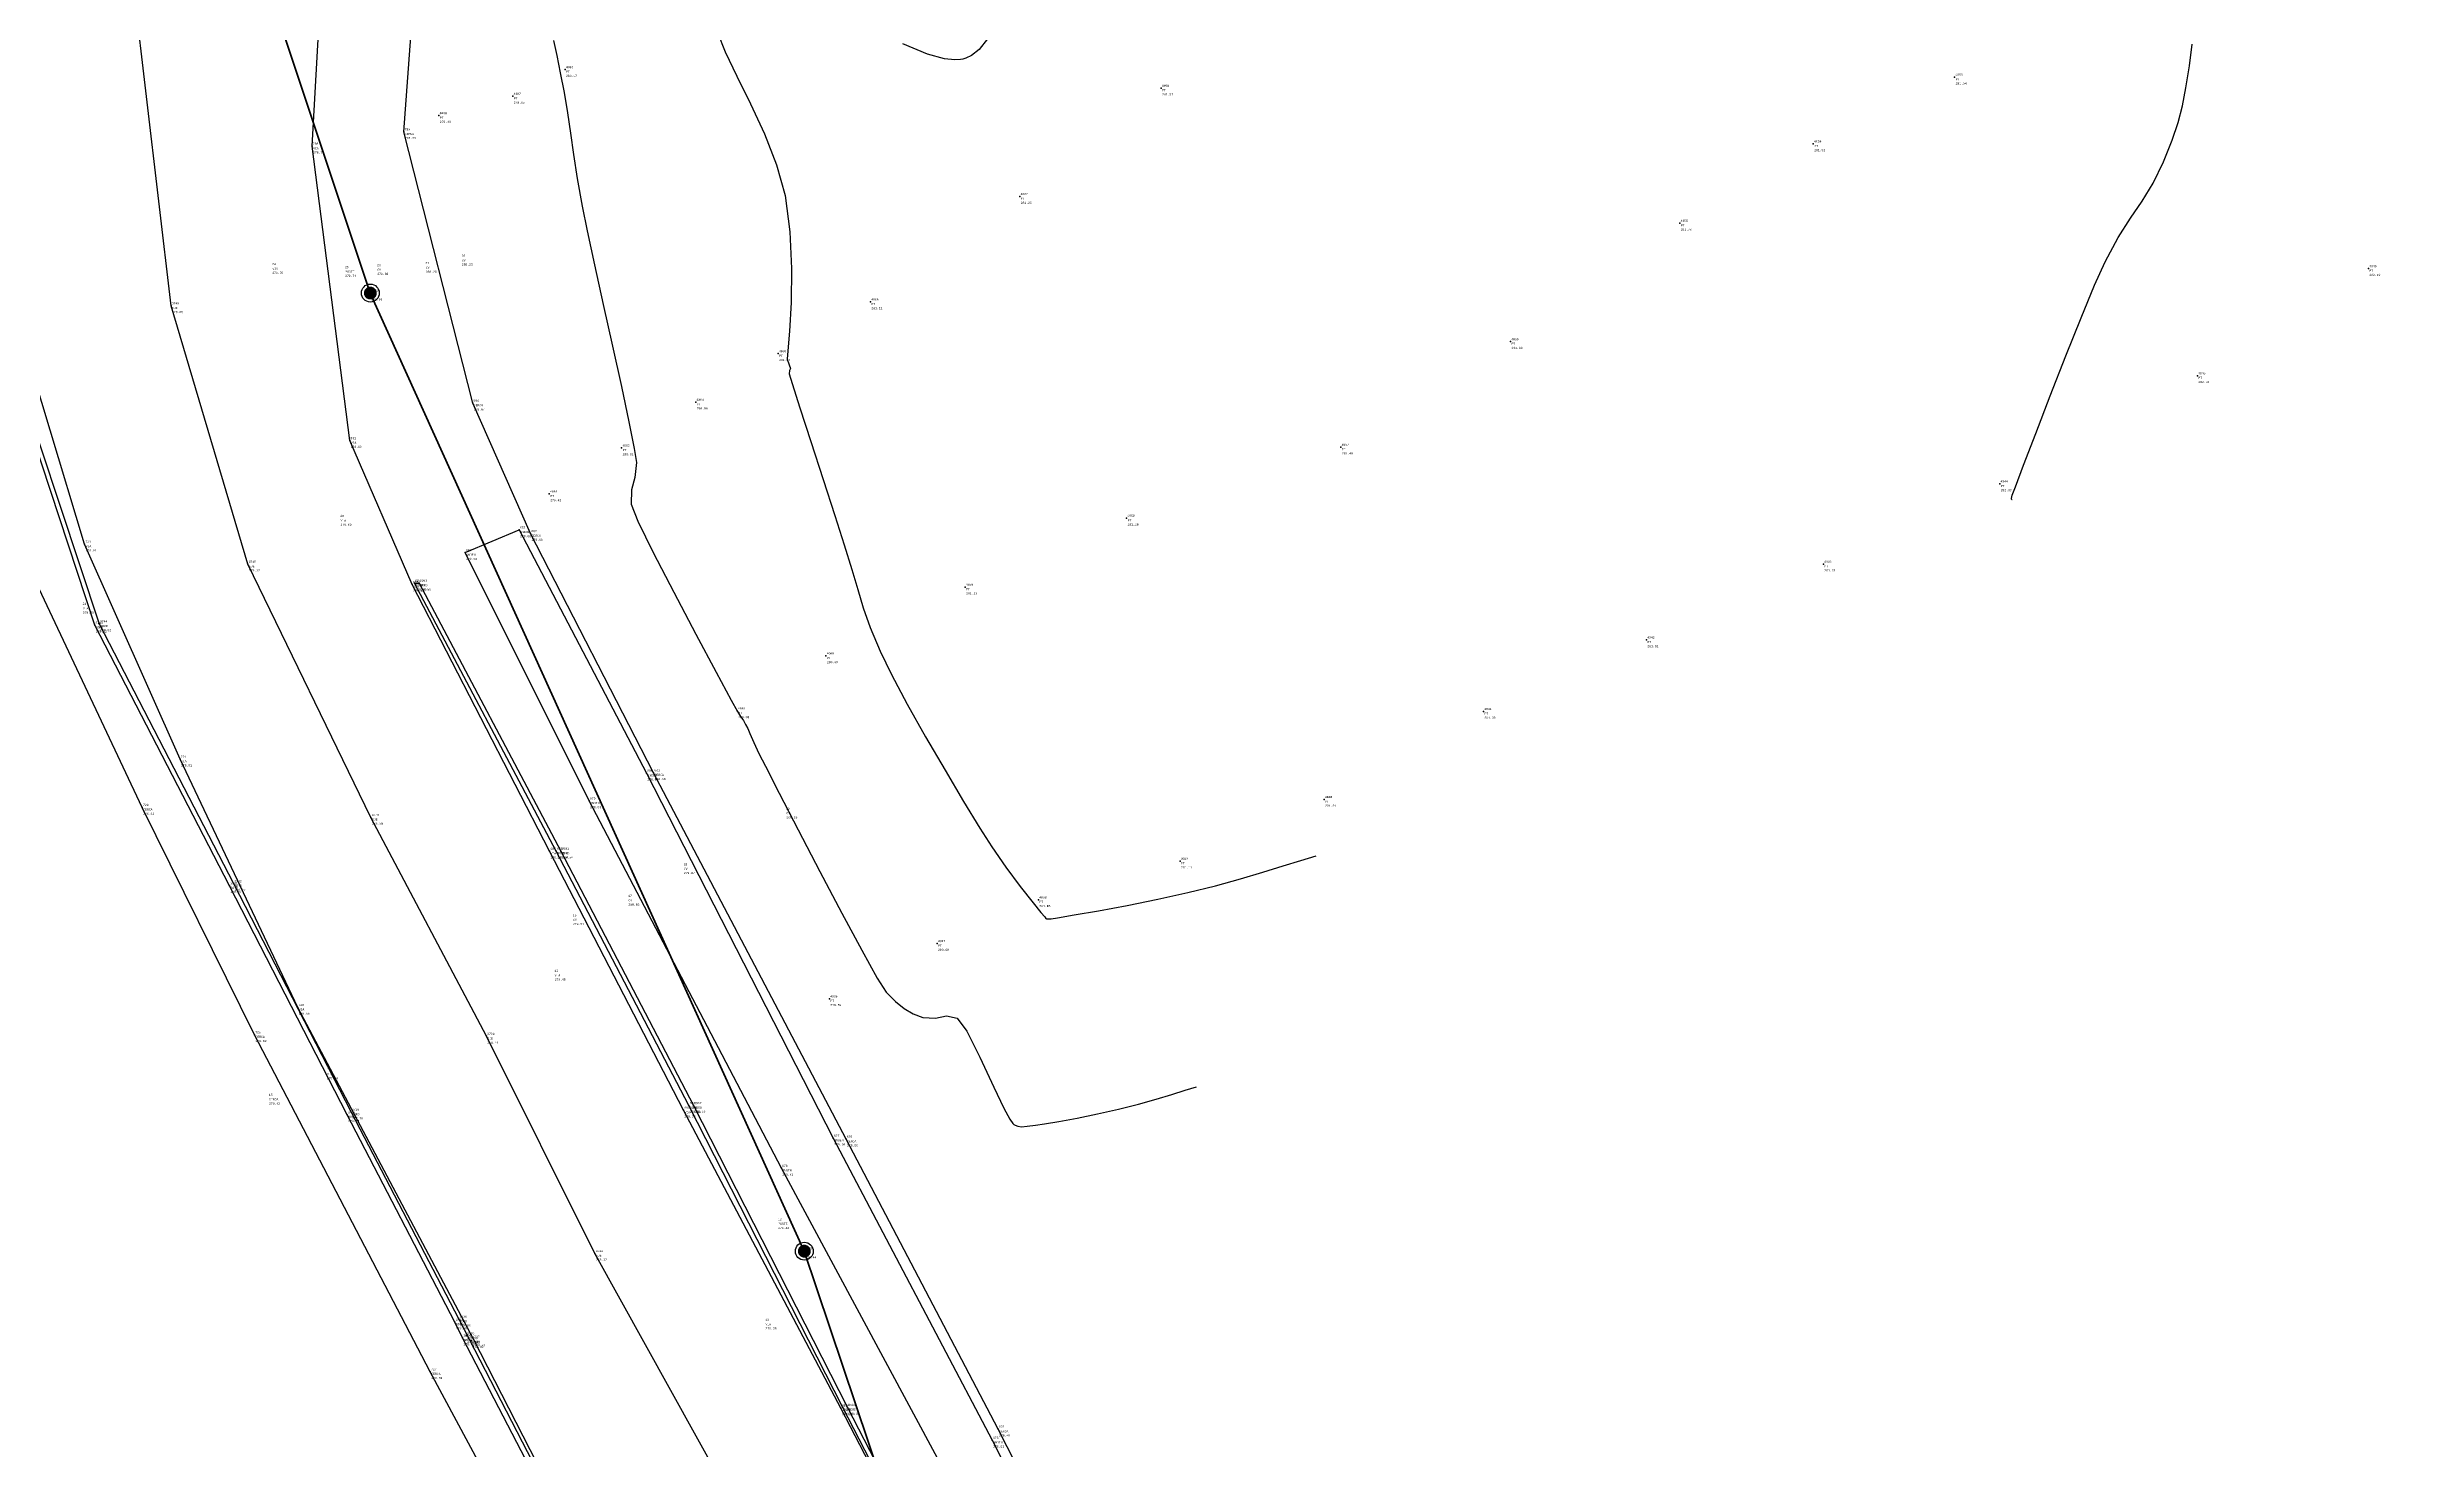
# Model space of a CAD drawing. Header units: metres. Extents: x 5050628 to 5051715, y 2427226 to 2427693.
# Drawn here: x 5050943.1 to 5050999, y 2427443.6 to 2427476.7 of the extents above; entities that cross this region are included whole.
import ezdxf
from ezdxf.enums import TextEntityAlignment as Align

# ---------------------------------------------------------------- set-up
doc = ezdxf.new("R2010")
doc.units = ezdxf.units.M
for name, color, linetype in [('1. Eje Vía', 7, 'Continuous'), ('Alcantarilla', 253, 'Continuous'), ('Anden', 252, 'Continuous'), ('Bordillo', 252, 'Continuous'), ('C-TOPO-MINR-N', 11, 'Continuous'), ('Cerca', 90, 'FENCELINE2'), ('CVL_PUNTO', 2, 'Continuous'), ('CVL_PUNTO_COR', 2, 'Continuous'), ('CVL_PUNTO_NUM', 2, 'Continuous'), ('POSTE', 2, 'Continuous'), ('Vía', 40, 'Continuous')]:
    doc.layers.add(name, color=color, linetype=linetype)
doc.layers.add('Linea del alumbrado', color=2, linetype='Continuous', lineweight=100)
doc.styles.add('MONOTXT4', font='monotxt4.shx')
doc.linetypes.add('FENCELINE2', pattern='A,0.25,-0.1,[132,ltypeshp.shx,S=0.1,R=0,X=-0.1,Y=0],-0.1,1', length=1.45)

# ---------------------------------------------------------------- blocks, each defined once
blk = doc.blocks.new('Poste alumbrado publico')
at = {"layer": 'POSTE', "true_color": 0xf8d731}
h = blk.add_hatch(color=40, dxfattribs=at)
edge = h.paths.add_edge_path()
edge.add_arc((839096.774, 1362011.373), 0.154, -10.5638, 349.4362)
at = {"layer": 'POSTE', "color": 30}
blk.add_circle((839096.774, 1362011.373, 258.514), 0.211, dxfattribs=at)

msp = doc.modelspace()

# ---------------------------------------------------------------- linework, layer by layer
at = {"layer": '1. Eje Vía', "elevation": 280.286, "flags": 128}
msp.add_lwpolyline([(5050950.74, 2427410.171), (5050955.333, 2427410.771), (5050958.981, 2427410.265), (5050961.345, 2427414.479), (5050964.199, 2427420.399), (5050965.069, 2427425.625), (5050964.49, 2427431.643), (5050961.943, 2427437.567), (5050956.01, 2427448.275), (5050953.449, 2427453.4), (5050950.725, 2427458.568), (5050947.822, 2427464.546), (5050946.008, 2427470.643), (5050945.141, 2427478.061)], dxfattribs=at)
at = {"layer": 'Anden', "elevation": 278.688, "flags": 128}
msp.add_lwpolyline([(5050964.094, 2427443.44), (5050960.407, 2427450.285), (5050955.874, 2427458.957), (5050952.949, 2427464.817), (5050954.219, 2427465.354), (5050957.224, 2427459.611), (5050961.632, 2427450.997), (5050965.382, 2427443.865), (5050968.302, 2427438.092)], dxfattribs=at)
at = {"layer": 'Bordillo'}
for points in [[(5050947.553, 2427413.557, 278.375), (5050947.553, 2427413.663, 278.375), (5050951.515, 2427414.79, 278.503), (5050955.149, 2427415.196, 278.612), (5050956.996, 2427415.781, 278.68), (5050958.214, 2427416.791, 278.753), (5050959.43, 2427419.31, 278.751), (5050961.137, 2427424.03, 278.765), (5050961.385, 2427426.943, 278.769), (5050961.167, 2427429.318, 278.795), (5050960.587, 2427431.404, 278.791), (5050957.156, 2427438.051, 278.889), (5050952.885, 2427446.281, 278.956), (5050952.707, 2427446.655, 279.151), (5050950.166, 2427451.549, 279.255), (5050947.388, 2427456.955, 279.333), (5050944.209, 2427463.103, 279.391), (5050941.902, 2427470.083, 279.443)], [(5050942.01, 2427470.091, 279.448), (5050944.313, 2427463.136, 279.385), (5050947.483, 2427457.004, 279.338), (5050950.255, 2427451.612, 279.251), (5050952.796, 2427446.726, 279.153), (5050957.27, 2427438.051, 278.889), (5050960.689, 2427431.404, 278.791), (5050961.269, 2427429.318, 278.795), (5050961.495, 2427426.943, 278.769), (5050961.235, 2427424.03, 278.765), (5050959.542, 2427419.31, 278.751), (5050958.318, 2427416.791, 278.753), (5050956.996, 2427415.674, 278.68), (5050955.149, 2427415.077, 278.612), (5050951.515, 2427414.679, 278.503), (5050947.553, 2427413.557, 278.375)], [(5050951.751, 2427464.1, 279.06), (5050951.861, 2427464.1, 279.06), (5050955.208, 2427457.774, 279.011), (5050958.333, 2427451.766, 278.953), (5050961.971, 2427444.642, 278.916), (5050965.471, 2427437.851, 278.896), (5050968.522, 2427430.277, 278.867), (5050968.844, 2427426.909, 278.898), (5050968.378, 2427422.767, 278.865), (5050967.802, 2427420.887, 278.868), (5050966.638, 2427417.818, 278.834), (5050965.82, 2427415.457, 278.836), (5050965.414, 2427413.866, 278.816), (5050965.871, 2427411.863, 278.847), (5050967.383, 2427409.913, 278.88)], [(5050967.26, 2427409.913, 278.88), (5050965.745, 2427411.863, 278.847), (5050965.296, 2427413.866, 278.816), (5050965.696, 2427415.457, 278.836), (5050966.513, 2427417.818, 278.834), (5050967.682, 2427420.887, 278.868), (5050968.26, 2427422.767, 278.865), (5050968.727, 2427426.909, 278.898), (5050968.411, 2427430.277, 278.867), (5050965.358, 2427437.851, 278.896), (5050961.856, 2427444.642, 278.916), (5050958.225, 2427451.766, 278.953), (5050955.098, 2427457.774, 279.011), (5050951.751, 2427464.1, 279.06)]]:
    msp.add_polyline3d(points, dxfattribs=at)
at = {"layer": 'C-TOPO-MINR-N', "color": 32, "linetype": 'Continuous', "lineweight": -3}
for points in [[(5050955.032, 2427476.909, 280.966), (5050955.109, 2427476.549, 280.966), (5050955.192, 2427476.143, 280.966), (5050955.28, 2427475.679, 280.966), (5050955.361, 2427475.196, 280.966), (5050955.432, 2427474.718, 280.966), (5050955.505, 2427474.214, 280.966), (5050955.593, 2427473.65, 280.966), (5050955.707, 2427472.995, 280.966), (5050955.824, 2427472.413, 280.966), (5050955.997, 2427471.61, 280.966), (5050956.204, 2427470.673, 280.966), (5050956.422, 2427469.687, 280.966), (5050956.632, 2427468.735, 280.966), (5050956.81, 2427467.904, 280.966), (5050956.935, 2427467.278, 280.966), (5050956.987, 2427466.943, 280.966), (5050956.947, 2427466.587, 280.966), (5050956.868, 2427466.302, 280.966), (5050956.865, 2427465.96, 280.966), (5050957.024, 2427465.562, 280.966), (5050957.386, 2427464.821, 280.966), (5050957.868, 2427463.882, 280.966), (5050958.389, 2427462.891, 280.966), (5050958.868, 2427461.994, 280.966), (5050959.222, 2427461.336, 280.966), (5050959.371, 2427461.064, 280.966), (5050959.445, 2427460.953, 280.966), (5050959.512, 2427460.856, 280.966), (5050959.565, 2427460.762, 280.966), (5050959.614, 2427460.666, 280.966), (5050959.667, 2427460.546, 280.966), (5050959.76, 2427460.332, 280.966), (5050959.878, 2427460.078, 280.966), (5050960.031, 2427459.776, 280.966), (5050960.358, 2427459.138, 280.966), (5050960.804, 2427458.273, 280.966), (5050961.314, 2427457.294, 280.966), (5050961.832, 2427456.31, 280.966), (5050962.303, 2427455.434, 280.966), (5050962.671, 2427454.776, 280.966), (5050962.882, 2427454.446, 280.966), (5050963.099, 2427454.223, 280.966), (5050963.306, 2427454.056, 280.966), (5050963.517, 2427453.934, 280.966), (5050963.748, 2427453.843, 280.966), (5050964.044, 2427453.829, 280.966), (5050964.302, 2427453.883, 280.966), (5050964.556, 2427453.832, 280.966), (5050964.78, 2427453.519, 280.966), (5050965.091, 2427452.908, 280.966), (5050965.423, 2427452.203, 280.966), (5050965.66, 2427451.706, 280.966), (5050965.799, 2427451.442, 280.966), (5050965.865, 2427451.342, 280.966), (5050965.889, 2427451.319, 280.966), (5050965.922, 2427451.301, 280.966), (5050965.985, 2427451.276, 280.966), (5050966.077, 2427451.264, 280.966), (5050966.207, 2427451.277, 280.966), (5050966.404, 2427451.305, 280.966), (5050966.615, 2427451.332, 280.966), (5050966.954, 2427451.388, 280.966), (5050967.383, 2427451.468, 280.966), (5050967.866, 2427451.567, 280.966), (5050968.365, 2427451.68, 280.966), (5050968.833, 2427451.799, 280.966), (5050969.25, 2427451.917, 280.966), (5050969.617, 2427452.028, 280.966), (5050969.934, 2427452.127, 280.966), (5050970.202, 2427452.208, 280.966)], [(5050958.898, 2427477.093, 281.966), (5050959.081, 2427476.637, 281.966), (5050959.358, 2427476.067, 281.966), (5050959.682, 2427475.412, 281.966), (5050960.009, 2427474.704, 281.966), (5050960.295, 2427473.973, 281.966), (5050960.494, 2427473.249, 281.966), (5050960.61, 2427472.392, 281.966), (5050960.65, 2427471.526, 281.966), (5050960.638, 2427470.72, 281.966), (5050960.6, 2427470.047, 281.966), (5050960.561, 2427469.578, 281.966), (5050960.546, 2427469.383, 281.966), (5050960.589, 2427469.25, 281.966), (5050960.622, 2427469.166, 281.966), (5050960.596, 2427469.117, 281.966), (5050960.591, 2427469.037, 281.966), (5050960.662, 2427468.813, 281.966), (5050960.846, 2427468.237, 281.966), (5050961.103, 2427467.438, 281.966), (5050961.39, 2427466.546, 281.966), (5050961.667, 2427465.692, 281.966), (5050961.891, 2427465.005, 281.966), (5050962.074, 2427464.416, 281.966), (5050962.209, 2427463.944, 281.966), (5050962.338, 2427463.515, 281.966), (5050962.499, 2427463.054, 281.966), (5050962.736, 2427462.489, 281.966), (5050963.006, 2427461.937, 281.966), (5050963.378, 2427461.242, 281.966), (5050963.812, 2427460.468, 281.966), (5050964.269, 2427459.68, 281.966), (5050964.708, 2427458.941, 281.966), (5050965.089, 2427458.316, 281.966), (5050965.373, 2427457.869, 281.966), (5050965.704, 2427457.393, 281.966), (5050966.044, 2427456.937, 281.966), (5050966.347, 2427456.551, 281.966), (5050966.531, 2427456.324, 281.966), (5050966.62, 2427456.218, 281.966), (5050966.65, 2427456.184, 281.966), (5050966.656, 2427456.178, 281.966), (5050966.662, 2427456.176, 281.966), (5050966.685, 2427456.174, 281.966), (5050966.729, 2427456.173, 281.966), (5050966.775, 2427456.175, 281.966), (5050966.926, 2427456.199, 281.966), (5050967.318, 2427456.264, 281.966), (5050967.886, 2427456.363, 281.966), (5050968.566, 2427456.488, 281.966), (5050969.292, 2427456.634, 281.966), (5050970.001, 2427456.792, 281.966), (5050970.649, 2427456.955, 281.966), (5050971.239, 2427457.118, 281.966), (5050971.77, 2427457.275, 281.966), (5050972.243, 2427457.421, 281.966), (5050972.661, 2427457.552, 281.966), (5050973.024, 2427457.66, 281.966)], [(5050965.269, 2427476.943, 281.966), (5050965.072, 2427476.693, 281.966), (5050964.894, 2427476.555, 281.966), (5050964.761, 2427476.49, 281.966), (5050964.689, 2427476.467, 281.966), (5050964.634, 2427476.455, 281.966), (5050964.501, 2427476.448, 281.966), (5050964.256, 2427476.477, 281.966), (5050963.857, 2427476.585, 281.966), (5050963.276, 2427476.824, 281.966)], [(5050989.443, 2427466.062, 282.966), (5050989.441, 2427466.065, 282.966), (5050989.434, 2427466.082, 282.966), (5050989.428, 2427466.094, 282.966), (5050989.448, 2427466.174, 282.966), (5050989.521, 2427466.369, 282.966), (5050989.717, 2427466.885, 282.966), (5050990.002, 2427467.633, 282.966), (5050990.345, 2427468.522, 282.966), (5050990.712, 2427469.462, 282.966), (5050991.072, 2427470.362, 282.966), (5050991.391, 2427471.132, 282.966), (5050991.638, 2427471.681, 282.966), (5050991.947, 2427472.253, 282.966), (5050992.238, 2427472.709, 282.966), (5050992.512, 2427473.115, 282.966), (5050992.771, 2427473.538, 282.966), (5050993.016, 2427474.044, 282.966), (5050993.218, 2427474.551, 282.966), (5050993.361, 2427474.97, 282.966), (5050993.463, 2427475.361, 282.966), (5050993.545, 2427475.786, 282.966), (5050993.627, 2427476.305, 282.966), (5050993.692, 2427476.818, 282.966)]]:
    msp.add_polyline3d(points, dxfattribs=at)
at = {"layer": 'Cerca', "flags": 128}
for points, elevation in [([(5050943.822, 2427413.849), (5050957.019, 2427417.11), (5050958.798, 2427420.411), (5050960.231, 2427425.451), (5050960.211, 2427428.839), (5050957.871, 2427434.561), (5050955.171, 2427439.799), (5050952.125, 2427445.483), (5050947.977, 2427453.439), (5050945.329, 2427458.805), (5050942.698, 2427464.379), (5050940.98, 2427470.196), (5050940.348, 2427476.46), (5050940.98, 2427483.689), (5050943.152, 2427490.902), (5050946.032, 2427495.589), (5050950.871, 2427501.227), (5050954.421, 2427504.704), (5050959.894, 2427509.158), (5050962.337, 2427517.881), (5050961.925, 2427526.421), (5050960.935, 2427534.803)], 278.059), ([(5050974.648, 2427403.009), (5050974.087, 2427403.657), (5050972.488, 2427408.229), (5050970.403, 2427411.399), (5050969.471, 2427413.283), (5050969.248, 2427415.495), (5050970.507, 2427420.085), (5050971.096, 2427422.2), (5050971.56, 2427426.841), (5050971.283, 2427429.947), (5050970.45, 2427433.378), (5050968.473, 2427438.338), (5050965.521, 2427444.127), (5050961.933, 2427450.972), (5050957.394, 2427459.623), (5050954.492, 2427465.268), (5050953.127, 2427468.349), (5050951.501, 2427474.751), (5050951.987, 2427481.382), (5050954.36, 2427487.765), (5050957.334, 2427492.135), (5050962.92, 2427496.553), (5050967.723, 2427498.394), (5050972.385, 2427498.997), (5050977.369, 2427497.848), (5050983.192, 2427496.549), (5050985.271, 2427496.424), (5050990.815, 2427495.224), (5050995.507, 2427492.991), (5050999.158, 2427489.401), (5051001.516, 2427485.378), (5051003.026, 2427482.619), (5051005.386, 2427476.192), (5051008.641, 2427468.572), (5051012.663, 2427457.628), (5051016.366, 2427448.797), (5051019.33, 2427441.846), (5051021.66, 2427436.096), (5051023.95, 2427430.261), (5051026.173, 2427412.444)], 279.535)]:
    msp.add_lwpolyline(points, dxfattribs=dict(at, elevation=elevation))
at = {"layer": 'CVL_PUNTO', "color": 4}
for p in [(5050955.303, 2427476.219, 280.641), (5050955.303, 2427476.219, 280.641), (5050988.089, 2427476.04, 282.409), (5050988.089, 2427476.04, 282.409), (5050954.07, 2427475.589, 280.112), (5050954.07, 2427475.589, 280.112), (5050969.368, 2427475.783, 281.84), (5050969.368, 2427475.783, 281.84), (5050952.326, 2427475.134, 279.9), (5050952.326, 2427475.134, 279.9), (5050949.336, 2427474.411, 279.202), (5050949.336, 2427474.411, 279.202), (5050951.501, 2427474.751, 279.195), (5050951.501, 2427474.751, 279.195), (5050984.753, 2427474.465, 282.38), (5050984.753, 2427474.465, 282.38), (5050966.032, 2427473.223, 281.721), (5050966.032, 2427473.223, 281.721), (5050981.603, 2427472.591, 282.257), (5050981.603, 2427472.591, 282.257), (5050997.851, 2427471.521, 282.658), (5050997.851, 2427471.521, 282.658), (5050946.008, 2427470.643, 279.119), (5050946.008, 2427470.643, 279.119), (5050950.71, 2427470.945, 279.095), (5050950.71, 2427470.945, 279.095), (5050962.509, 2427470.736, 281.575), (5050962.509, 2427470.736, 281.575), (5050960.332, 2427469.514, 281.503), (5050960.332, 2427469.514, 281.503), (5050977.61, 2427469.798, 282.099), (5050977.61, 2427469.798, 282.099), (5050993.815, 2427468.994, 282.569), (5050993.815, 2427468.994, 282.569), (5050953.127, 2427468.349, 279.135), (5050953.127, 2427468.349, 279.135), (5050958.388, 2427468.37, 281.369), (5050958.388, 2427468.37, 281.369), (5050950.224, 2427467.462, 279.096), (5050950.224, 2427467.462, 279.096), (5050956.638, 2427467.288, 280.478), (5050956.638, 2427467.288, 280.478), (5050973.608, 2427467.309, 281.958), (5050973.608, 2427467.309, 281.958), (5050954.933, 2427466.204, 279.876), (5050954.933, 2427466.204, 279.876), (5050989.152, 2427466.44, 282.501), (5050989.152, 2427466.44, 282.501), (5050968.553, 2427465.629, 281.77), (5050968.553, 2427465.629, 281.77), (5050943.97, 2427465.018, 279.078), (5050943.97, 2427465.018, 279.078), (5050954.219, 2427465.354, 279.128), (5050954.219, 2427465.354, 279.128), (5050954.492, 2427465.268, 279.093), (5050954.492, 2427465.268, 279.093), (5050947.822, 2427464.546, 279.037), (5050947.822, 2427464.546, 279.037), (5050952.949, 2427464.817, 279.042), (5050952.949, 2427464.817, 279.042), (5050984.992, 2427464.546, 282.248), (5050984.992, 2427464.546, 282.248), (5050951.698, 2427464.066, 278.919), (5050951.698, 2427464.066, 278.919), (5050951.751, 2427464.1, 279.06), (5050951.751, 2427464.1, 279.06), (5050951.86, 2427464.1, 279.06), (5050951.86, 2427464.1, 279.06), (5050964.744, 2427464.005, 281.597), (5050964.744, 2427464.005, 281.597), (5050944.209, 2427463.103, 279.391), (5050944.209, 2427463.103, 279.391), (5050944.313, 2427463.136, 279.385), (5050944.313, 2427463.136, 279.385), (5050980.817, 2427462.757, 282.078), (5050980.817, 2427462.757, 282.078), (5050961.46, 2427462.381, 281.458), (5050961.46, 2427462.381, 281.458), (5050959.368, 2427461.083, 280.545), (5050959.368, 2427461.083, 280.545), (5050976.973, 2427461.069, 281.86), (5050976.973, 2427461.069, 281.86), (5050946.22, 2427459.942, 278.977), (5050946.22, 2427459.942, 278.977), (5050957.224, 2427459.611, 279.03), (5050957.224, 2427459.611, 279.03), (5050957.394, 2427459.623, 279.029), (5050957.394, 2427459.623, 279.029), (5050945.329, 2427458.805, 279.275), (5050945.329, 2427458.805, 279.275), (5050955.874, 2427458.957, 278.994), (5050955.874, 2427458.957, 278.994), (5050973.213, 2427458.991, 281.676), (5050973.213, 2427458.991, 281.676), (5050950.725, 2427458.568, 278.963), (5050950.725, 2427458.568, 278.963), (5050954.938, 2427457.768, 278.838), (5050954.938, 2427457.768, 278.838), (5050955.098, 2427457.774, 279.011), (5050955.098, 2427457.774, 279.011), (5050955.207, 2427457.774, 279.011), (5050955.207, 2427457.774, 279.011), (5050969.813, 2427457.536, 281.572), (5050969.813, 2427457.536, 281.572), (5050947.388, 2427456.955, 279.333), (5050947.388, 2427456.955, 279.333), (5050947.483, 2427457.004, 279.338), (5050947.483, 2427457.004, 279.338), (5050966.473, 2427456.624, 281.515), (5050966.473, 2427456.624, 281.515), (5050964.08, 2427455.59, 281.15), (5050964.08, 2427455.59, 281.15), (5050961.541, 2427454.287, 280.053), (5050961.541, 2427454.287, 280.053), (5050948.996, 2427454.083, 279.012), (5050948.996, 2427454.083, 279.012), (5050947.977, 2427453.439, 279.084), (5050947.977, 2427453.439, 279.084), (5050953.449, 2427453.4, 278.909), (5050953.449, 2427453.4, 278.909), (5050950.166, 2427451.549, 279.255), (5050950.166, 2427451.549, 279.255), (5050950.255, 2427451.612, 279.251), (5050950.255, 2427451.612, 279.251), (5050958.099, 2427451.656, 278.821), (5050958.099, 2427451.656, 278.821), (5050958.225, 2427451.766, 278.953), (5050958.225, 2427451.766, 278.953), (5050958.333, 2427451.766, 278.953), (5050958.333, 2427451.766, 278.953), (5050961.632, 2427450.997, 278.966), (5050961.632, 2427450.997, 278.966), (5050961.933, 2427450.972, 278.966), (5050961.933, 2427450.972, 278.966), (5050960.407, 2427450.285, 278.899), (5050960.407, 2427450.285, 278.899), (5050956.01, 2427448.275, 278.838), (5050956.01, 2427448.275, 278.838), (5050960.949, 2427448.329, 278.902), (5050960.949, 2427448.329, 278.902), (5050952.707, 2427446.655, 279.151), (5050952.707, 2427446.655, 279.151), (5050952.796, 2427446.726, 279.153), (5050952.796, 2427446.726, 279.153), (5050952.885, 2427446.281, 278.956), (5050952.885, 2427446.281, 278.956), (5050952.974, 2427446.334, 278.96), (5050952.974, 2427446.334, 278.96), (5050953.096, 2427446.219, 278.957), (5050953.096, 2427446.219, 278.957), (5050953.143, 2427446.252, 278.874), (5050953.143, 2427446.252, 278.874), (5050952.125, 2427445.483, 279.057), (5050952.125, 2427445.483, 279.057), (5050961.812, 2427444.624, 278.786), (5050961.812, 2427444.624, 278.786), (5050961.856, 2427444.642, 278.916), (5050961.856, 2427444.642, 278.916), (5050961.97, 2427444.642, 278.916), (5050961.97, 2427444.642, 278.916), (5050965.382, 2427443.865, 278.98), (5050965.382, 2427443.865, 278.98), (5050965.521, 2427444.127, 278.95), (5050965.521, 2427444.127, 278.95)]:
    msp.add_point(p, dxfattribs=at)
at = {"layer": 'Linea del alumbrado', "elevation": 280.041, "flags": 128}
msp.add_lwpolyline([(5050812.867, 2427369.13), (5050833.83, 2427364.636), (5050857.843, 2427361.544), (5050881.81, 2427356.327), (5050912.191, 2427365.497), (5050933.547, 2427378.473), (5050946.337, 2427393.894), (5050969.149, 2427423.924), (5050960.949, 2427448.329), (5050950.71, 2427470.945), (5050943.61, 2427492.233), (5050972.115, 2427500.722), (5051002.946, 2427500.291), (5051019.315, 2427467.545), (5051026.921, 2427424.142), (5051037.766, 2427401.092)], dxfattribs=at)
at = {"layer": 'Vía'}
for points in [[(5050967.219, 2427409.854, 278.815), (5050965.713, 2427411.804, 278.762), (5050965.272, 2427413.849, 278.717), (5050965.597, 2427415.455, 278.685), (5050966.441, 2427417.85, 278.724), (5050967.589, 2427420.917, 278.769), (5050968.232, 2427422.818, 278.781), (5050968.611, 2427426.869, 278.774), (5050968.347, 2427430.132, 278.743), (5050965.301, 2427437.876, 278.774), (5050961.812, 2427444.624, 278.786), (5050958.099, 2427451.656, 278.821), (5050954.938, 2427457.768, 278.838), (5050951.698, 2427464.066, 278.919), (5050950.224, 2427467.462, 279.096), (5050949.336, 2427474.411, 279.202), (5050949.746, 2427481.715, 279.319)], [(5050940.343, 2427408.32, 277.999), (5050944.328, 2427412.767, 278.154), (5050947.569, 2427413.494, 278.226), (5050951.469, 2427414.62, 278.338), (5050955.117, 2427414.999, 278.419), (5050957.076, 2427415.676, 278.483), (5050958.357, 2427416.714, 278.535), (5050959.621, 2427419.297, 278.641), (5050961.315, 2427423.997, 278.684), (5050961.654, 2427426.94, 278.726), (5050961.392, 2427429.501, 278.751), (5050960.747, 2427431.332, 278.723), (5050957.326, 2427438.074, 278.844), (5050953.143, 2427446.252, 278.874), (5050948.996, 2427454.083, 279.012), (5050946.22, 2427459.942, 278.977), (5050943.97, 2427465.018, 279.078), (5050942.344, 2427470.398, 279.183)]]:
    msp.add_polyline3d(points, dxfattribs=at)

# ---------------------------------------------------------------- block references
at = {"layer": 'Alcantarilla'}
for p in [(4211853.936, 1065459.571, 21.792), (4211864.175, 1065436.955, 21.599)]:
    msp.add_blockref('Poste alumbrado publico', p, dxfattribs=at)

# ---------------------------------------------------------------- texts
at = {"layer": 'CVL_PUNTO_COR', "color": 4, "style": 'MONOTXT4'}
for s, p in [('280.17', (5050955.326, 2427476.096, 280.641)), ('279.65', (5050954.093, 2427475.466, 280.112)), ('281.37', (5050969.391, 2427475.66, 281.84)), ('281.94', (5050988.112, 2427475.917, 282.409)), ('279.43', (5050952.349, 2427475.011, 279.9)), ('278.73', (5050951.524, 2427474.628, 279.195)), ('278.74', (5050949.359, 2427474.288, 279.202)), ('281.91', (5050984.776, 2427474.342, 282.38)), ('281.25', (5050966.055, 2427473.1, 281.721)), ('281.79', (5050981.626, 2427472.468, 282.257)), ('282.19', (5050997.874, 2427471.398, 282.658)), ('278.65', (5050946.031, 2427470.52, 279.119)), ('278.63', (5050950.733, 2427470.822, 279.095)), ('281.11', (5050962.532, 2427470.613, 281.575)), ('281.04', (5050960.355, 2427469.391, 281.503)), ('281.63', (5050977.633, 2427469.675, 282.099)), ('282.10', (5050993.838, 2427468.871, 282.569)), ('278.67', (5050953.15, 2427468.226, 279.135)), ('280.90', (5050958.411, 2427468.247, 281.369)), ('278.63', (5050950.247, 2427467.339, 279.096)), ('280.01', (5050956.661, 2427467.165, 280.478)), ('281.49', (5050973.631, 2427467.186, 281.958)), ('279.41', (5050954.956, 2427466.081, 279.876)), ('282.03', (5050989.175, 2427466.317, 282.501)), ('281.30', (5050968.576, 2427465.506, 281.77)), ('278.61', (5050943.993, 2427464.895, 279.078)), ('278.66', (5050954.242, 2427465.231, 279.128)), ('278.63', (5050954.515, 2427465.145, 279.093)), ('278.57', (5050947.845, 2427464.423, 279.037)), ('278.58', (5050952.972, 2427464.694, 279.042)), ('281.78', (5050985.015, 2427464.423, 282.248)), ('278.45', (5050951.721, 2427463.943, 278.919)), ('278.59', (5050951.774, 2427463.977, 279.06)), ('278.59', (5050951.883, 2427463.977, 279.06)), ('281.13', (5050964.767, 2427463.882, 281.597)), ('278.92', (5050944.232, 2427462.98, 279.391)), ('278.92', (5050944.336, 2427463.013, 279.385)), ('281.61', (5050980.84, 2427462.634, 282.078)), ('280.99', (5050961.483, 2427462.258, 281.458)), ('280.08', (5050959.391, 2427460.96, 280.545)), ('281.39', (5050976.996, 2427460.946, 281.86)), ('278.51', (5050946.243, 2427459.819, 278.977)), ('278.56', (5050957.247, 2427459.488, 279.03)), ('278.56', (5050957.417, 2427459.5, 279.029)), ('278.53', (5050955.897, 2427458.834, 278.994)), ('281.21', (5050973.236, 2427458.868, 281.676)), ('278.81', (5050945.352, 2427458.682, 279.275)), ('278.50', (5050950.748, 2427458.445, 278.963)), ('278.37', (5050954.961, 2427457.645, 278.838)), ('278.54', (5050955.121, 2427457.651, 279.011)), ('278.54', (5050955.23, 2427457.651, 279.011)), ('281.11', (5050969.836, 2427457.413, 281.572)), ('278.87', (5050947.411, 2427456.832, 279.333)), ('278.87', (5050947.506, 2427456.881, 279.338)), ('281.05', (5050966.496, 2427456.501, 281.515)), ('280.68', (5050964.103, 2427455.467, 281.15)), ('278.55', (5050949.019, 2427453.96, 279.012)), ('279.59', (5050961.564, 2427454.164, 280.053)), ('278.62', (5050948, 2427453.316, 279.084)), ('278.44', (5050953.472, 2427453.277, 278.909)), ('278.78', (5050950.278, 2427451.489, 279.251)), ('278.35', (5050958.122, 2427451.533, 278.821)), ('278.49', (5050958.248, 2427451.643, 278.953)), ('278.49', (5050958.356, 2427451.643, 278.953)), ('278.79', (5050950.189, 2427451.426, 279.255)), ('278.50', (5050961.655, 2427450.874, 278.966)), ('278.50', (5050961.956, 2427450.849, 278.966)), ('278.43', (5050960.43, 2427450.162, 278.899)), ('278.37', (5050956.033, 2427448.152, 278.838)), ('278.44', (5050960.972, 2427448.206, 278.902)), ('278.68', (5050952.73, 2427446.532, 279.151)), ('278.69', (5050952.819, 2427446.603, 279.153)), ('278.49', (5050952.908, 2427446.158, 278.956)), ('278.49', (5050952.997, 2427446.211, 278.96)), ('278.49', (5050953.119, 2427446.096, 278.957)), ('278.41', (5050953.166, 2427446.129, 278.874)), ('278.59', (5050952.148, 2427445.36, 279.057)), ('278.32', (5050961.835, 2427444.501, 278.786)), ('278.45', (5050961.879, 2427444.519, 278.916)), ('278.45', (5050961.993, 2427444.519, 278.916)), ('278.51', (5050965.405, 2427443.742, 278.98)), ('278.48', (5050965.544, 2427444.004, 278.95))]:
    msp.add_text(s, height=0.05, dxfattribs=at).set_placement(p, align=Align.TOP_LEFT)
at = {"layer": 'CVL_PUNTO_COR', "color": 0, "style": 'MONOTXT4'}
for s, p in [('280.23', (5050952.868, 2427471.644, 280.694)), ('279.70', (5050948.398, 2427471.447, 280.162)), ('279.74', (5050950.117, 2427471.375, 280.203)), ('279.88', (5050950.875, 2427471.422, 280.343)), ('280.20', (5050952.017, 2427471.472, 280.668)), ('279.60', (5050950.006, 2427465.503, 280.067)), ('279.48', (5050943.926, 2427463.428, 279.943)), ('280.19', (5050960.526, 2427458.596, 280.661)), ('279.87', (5050958.106, 2427457.281, 280.336)), ('280.05', (5050956.799, 2427456.536, 280.521)), ('279.51', (5050955.491, 2427456.076, 279.972)), ('279.45', (5050955.058, 2427454.765, 279.921)), ('279.44', (5050949.684, 2427452.438, 279.911)), ('279.42', (5050948.32, 2427451.839, 279.888)), ('279.42', (5050960.333, 2427448.901, 279.89)), ('279.38', (5050960.033, 2427446.531, 279.844))]:
    msp.add_text(s, height=0.05, dxfattribs=at).set_placement(p, align=Align.TOP_LEFT)
at = {"layer": 'CVL_PUNTO_NUM', "color": 4, "style": 'MONOTXT4'}
for s, p in [('4086', (5050955.321, 2427476.237, 280.641)), ('4053', (5050988.107, 2427476.058, 282.409)), ('4087', (5050954.088, 2427475.607, 280.112)), ('4068', (5050969.386, 2427475.801, 281.84)), ('4088', (5050952.344, 2427475.152, 279.9)), ('798', (5050949.354, 2427474.429, 279.202)), ('799', (5050951.519, 2427474.769, 279.195)), ('4054', (5050984.771, 2427474.483, 282.38)), ('4067', (5050966.05, 2427473.241, 281.721)), ('4055', (5050981.621, 2427472.609, 282.257)), ('4046', (5050997.869, 2427471.539, 282.658)), ('3188', (5050950.728, 2427470.963, 279.095)), ('3746', (5050946.026, 2427470.661, 279.119)), ('4066', (5050962.527, 2427470.754, 281.575)), ('4056', (5050977.628, 2427469.816, 282.099)), ('4065', (5050960.35, 2427469.532, 281.503)), ('4045', (5050993.833, 2427469.012, 282.569)), ('800', (5050953.145, 2427468.367, 279.135)), ('4064', (5050958.406, 2427468.388, 281.369)), ('801', (5050950.242, 2427467.48, 279.096)), ('4063', (5050956.656, 2427467.306, 280.478)), ('4057', (5050973.626, 2427467.327, 281.958)), ('4044', (5050989.17, 2427466.458, 282.501)), ('4062', (5050954.951, 2427466.222, 279.876)), ('683', (5050954.237, 2427465.372, 279.128)), ('4058', (5050968.571, 2427465.647, 281.77)), ('731', (5050943.988, 2427465.036, 279.078)), ('684', (5050952.967, 2427464.835, 279.042)), ('682', (5050954.51, 2427465.286, 279.093)), ('3745', (5050947.84, 2427464.564, 279.037)), ('4043', (5050985.01, 2427464.564, 282.248)), ('686', (5050951.716, 2427464.084, 278.919)), ('685', (5050951.769, 2427464.118, 279.06)), ('3990', (5050951.878, 2427464.118, 279.06)), ('4059', (5050964.762, 2427464.023, 281.597)), ('3743', (5050944.227, 2427463.121, 279.391)), ('3744', (5050944.331, 2427463.154, 279.385)), ('4042', (5050980.835, 2427462.775, 282.078)), ('4060', (5050961.478, 2427462.399, 281.458)), ('4061', (5050959.386, 2427461.101, 280.545)), ('4041', (5050976.991, 2427461.087, 281.86)), ('721', (5050946.238, 2427459.96, 278.977)), ('680', (5050957.242, 2427459.629, 279.03)), ('681', (5050957.412, 2427459.641, 279.029)), ('729', (5050945.347, 2427458.823, 279.275)), ('679', (5050955.892, 2427458.975, 278.994)), ('4040', (5050973.231, 2427459.009, 281.676)), ('3740', (5050950.743, 2427458.586, 278.963)), ('687', (5050954.956, 2427457.786, 278.838)), ('688', (5050955.116, 2427457.792, 279.011)), ('3991', (5050955.225, 2427457.792, 279.011)), ('4039', (5050969.831, 2427457.554, 281.572)), ('3741', (5050947.406, 2427456.973, 279.333)), ('3742', (5050947.501, 2427457.022, 279.338)), ('4038', (5050966.491, 2427456.642, 281.515)), ('4037', (5050964.098, 2427455.608, 281.15)), ('4036', (5050961.559, 2427454.305, 280.053)), ('720', (5050949.014, 2427454.101, 279.012)), ('728', (5050947.995, 2427453.457, 279.084)), ('3739', (5050953.467, 2427453.418, 278.909)), ('3737', (5050950.184, 2427451.567, 279.255)), ('3738', (5050950.273, 2427451.63, 279.251)), ('690', (5050958.117, 2427451.674, 278.821)), ('689', (5050958.243, 2427451.784, 278.953)), ('3992', (5050958.351, 2427451.784, 278.953)), ('677', (5050961.65, 2427451.015, 278.966)), ('676', (5050961.951, 2427450.99, 278.966)), ('678', (5050960.425, 2427450.303, 278.899)), ('3732', (5050956.028, 2427448.293, 278.838)), ('3187', (5050960.967, 2427448.347, 278.902)), ('3735', (5050952.725, 2427446.673, 279.151)), ('3736', (5050952.814, 2427446.744, 279.153)), ('3733', (5050952.992, 2427446.352, 278.96)), ('3734', (5050952.903, 2427446.299, 278.956)), ('718', (5050953.114, 2427446.237, 278.957)), ('717', (5050953.161, 2427446.27, 278.874)), ('727', (5050952.143, 2427445.501, 279.057)), ('692', (5050961.874, 2427444.66, 278.916)), ('3993', (5050961.988, 2427444.66, 278.916)), ('691', (5050961.83, 2427444.642, 278.786)), ('675', (5050965.539, 2427444.145, 278.95)), ('673', (5050965.4, 2427443.883, 278.98))]:
    msp.add_text(s, height=0.05, dxfattribs=at).set_placement(p, align=Align.BOTTOM_LEFT)
for s, p in [('PT', (5050955.328, 2427476.194, 280.641)), ('PT', (5050954.095, 2427475.564, 280.112)), ('PT', (5050969.393, 2427475.758, 281.84)), ('PT', (5050988.114, 2427476.015, 282.409)), ('PT', (5050952.351, 2427475.109, 279.9)), ('VIA', (5050949.361, 2427474.386, 279.202)), ('CERCA', (5050951.526, 2427474.726, 279.195)), ('PT', (5050984.778, 2427474.44, 282.38)), ('PT', (5050966.057, 2427473.198, 281.721)), ('PT', (5050981.628, 2427472.566, 282.257)), ('PT', (5050997.876, 2427471.496, 282.658)), ('EJE', (5050946.033, 2427470.618, 279.119)), ('PAP', (5050950.735, 2427470.92, 279.095)), ('PT', (5050962.534, 2427470.711, 281.575)), ('PT', (5050960.357, 2427469.489, 281.503)), ('PT', (5050977.635, 2427469.773, 282.099)), ('PT', (5050993.84, 2427468.969, 282.569)), ('CERCA', (5050953.152, 2427468.324, 279.135)), ('PT', (5050958.413, 2427468.345, 281.369)), ('VIA', (5050950.249, 2427467.437, 279.096)), ('PT', (5050956.663, 2427467.263, 280.478)), ('PT', (5050973.633, 2427467.284, 281.958)), ('PT', (5050954.958, 2427466.179, 279.876)), ('PT', (5050989.177, 2427466.415, 282.501)), ('PT', (5050968.578, 2427465.604, 281.77)), ('VIA', (5050943.995, 2427464.993, 279.078)), ('ANDEN', (5050954.244, 2427465.329, 279.128)), ('CERCA', (5050954.517, 2427465.243, 279.093)), ('EJE', (5050947.847, 2427464.521, 279.037)), ('ANDEN', (5050952.974, 2427464.792, 279.042)), ('PT', (5050985.017, 2427464.521, 282.248)), ('VIA', (5050951.723, 2427464.041, 278.919)), ('BORD', (5050951.776, 2427464.075, 279.06)), ('BORD', (5050951.885, 2427464.075, 279.06)), ('PT', (5050964.769, 2427463.98, 281.597)), ('BORD', (5050944.234, 2427463.078, 279.391)), ('BORD', (5050944.338, 2427463.111, 279.385)), ('PT', (5050980.842, 2427462.732, 282.078)), ('PT', (5050961.485, 2427462.356, 281.458)), ('PT', (5050959.393, 2427461.058, 280.545)), ('PT', (5050976.998, 2427461.044, 281.86)), ('VIA', (5050946.245, 2427459.917, 278.977)), ('ANDEN', (5050957.249, 2427459.586, 279.03)), ('CERCA', (5050957.419, 2427459.598, 279.029)), ('CERCA', (5050945.354, 2427458.78, 279.275)), ('ANDEN', (5050955.899, 2427458.932, 278.994)), ('PT', (5050973.238, 2427458.966, 281.676)), ('EJE', (5050950.75, 2427458.543, 278.963)), ('VIA', (5050954.963, 2427457.743, 278.838)), ('BORD', (5050955.123, 2427457.749, 279.011)), ('BORD', (5050955.232, 2427457.749, 279.011)), ('PT', (5050969.838, 2427457.511, 281.572)), ('BORD', (5050947.413, 2427456.93, 279.333)), ('BORD', (5050947.508, 2427456.979, 279.338)), ('PT', (5050966.498, 2427456.599, 281.515)), ('PT', (5050964.105, 2427455.565, 281.15)), ('PT', (5050961.566, 2427454.262, 280.053)), ('VIA', (5050949.021, 2427454.058, 279.012)), ('CERCA', (5050948.002, 2427453.414, 279.084)), ('EJE', (5050953.474, 2427453.375, 278.909)), ('BORD', (5050950.191, 2427451.524, 279.255)), ('BORD', (5050950.28, 2427451.587, 279.251)), ('VIA', (5050958.124, 2427451.631, 278.821)), ('BORD', (5050958.25, 2427451.741, 278.953)), ('BORD', (5050958.358, 2427451.741, 278.953)), ('ANDEN', (5050961.657, 2427450.972, 278.966)), ('CERCA', (5050961.958, 2427450.947, 278.966)), ('ANDEN', (5050960.432, 2427450.26, 278.899)), ('EJE', (5050956.035, 2427448.25, 278.838)), ('PAP', (5050960.974, 2427448.304, 278.902)), ('BORD', (5050952.732, 2427446.63, 279.151)), ('BORD', (5050952.821, 2427446.701, 279.153)), ('BORD', (5050952.91, 2427446.256, 278.956)), ('BORD', (5050952.999, 2427446.309, 278.96)), ('BORD', (5050953.121, 2427446.194, 278.957)), ('VIA', (5050953.168, 2427446.227, 278.874)), ('CERCA', (5050952.15, 2427445.458, 279.057)), ('VIA', (5050961.837, 2427444.599, 278.786)), ('BORD', (5050961.881, 2427444.617, 278.916)), ('BORD', (5050961.995, 2427444.617, 278.916)), ('ANDEN', (5050965.407, 2427443.84, 278.98)), ('CERCA', (5050965.546, 2427444.102, 278.95))]:
    msp.add_text(s, height=0.05, dxfattribs=at).set_placement(p, align=Align.TOP_LEFT)
at = {"layer": 'CVL_PUNTO_NUM', "color": 0, "style": 'MONOTXT4'}
for s, p in [('24', (5050948.393, 2427471.588, 280.162)), ('25', (5050950.112, 2427471.516, 280.203)), ('26', (5050950.87, 2427471.563, 280.343)), ('27', (5050952.012, 2427471.613, 280.668)), ('28', (5050952.863, 2427471.785, 280.694)), ('20', (5050950.001, 2427465.644, 280.067)), ('21', (5050943.921, 2427463.569, 279.943)), ('19', (5050960.521, 2427458.737, 280.661)), ('18', (5050958.101, 2427457.422, 280.336)), ('17', (5050956.794, 2427456.677, 280.521)), ('16', (5050955.486, 2427456.217, 279.972)), ('13', (5050955.053, 2427454.906, 279.921)), ('14', (5050949.679, 2427452.579, 279.911)), ('15', (5050948.315, 2427451.98, 279.888)), ('12', (5050960.328, 2427449.042, 279.89)), ('11', (5050960.028, 2427446.672, 279.844))]:
    msp.add_text(s, height=0.05, dxfattribs=at).set_placement(p, align=Align.BOTTOM_LEFT)
for s, p in [('CV', (5050952.019, 2427471.57, 280.668)), ('CV', (5050952.87, 2427471.742, 280.694)), ('VIA', (5050948.4, 2427471.545, 280.162)), ('POSTE', (5050950.119, 2427471.473, 280.203)), ('CV', (5050950.877, 2427471.52, 280.343)), ('V A', (5050950.008, 2427465.601, 280.067)), ('V A', (5050943.928, 2427463.526, 279.943)), ('CV', (5050960.528, 2427458.694, 280.661)), ('CV', (5050958.108, 2427457.379, 280.336)), ('CV', (5050956.801, 2427456.634, 280.521)), ('CV', (5050955.493, 2427456.174, 279.972)), ('V A', (5050955.06, 2427454.863, 279.921)), ('V A', (5050949.686, 2427452.536, 279.911)), ('SERCA', (5050948.322, 2427451.937, 279.888)), ('POSTE', (5050960.335, 2427448.999, 279.89)), ('VIA', (5050960.035, 2427446.629, 279.844))]:
    msp.add_text(s, height=0.05, dxfattribs=at).set_placement(p, align=Align.TOP_LEFT)

doc.saveas('drawing.dxf')
